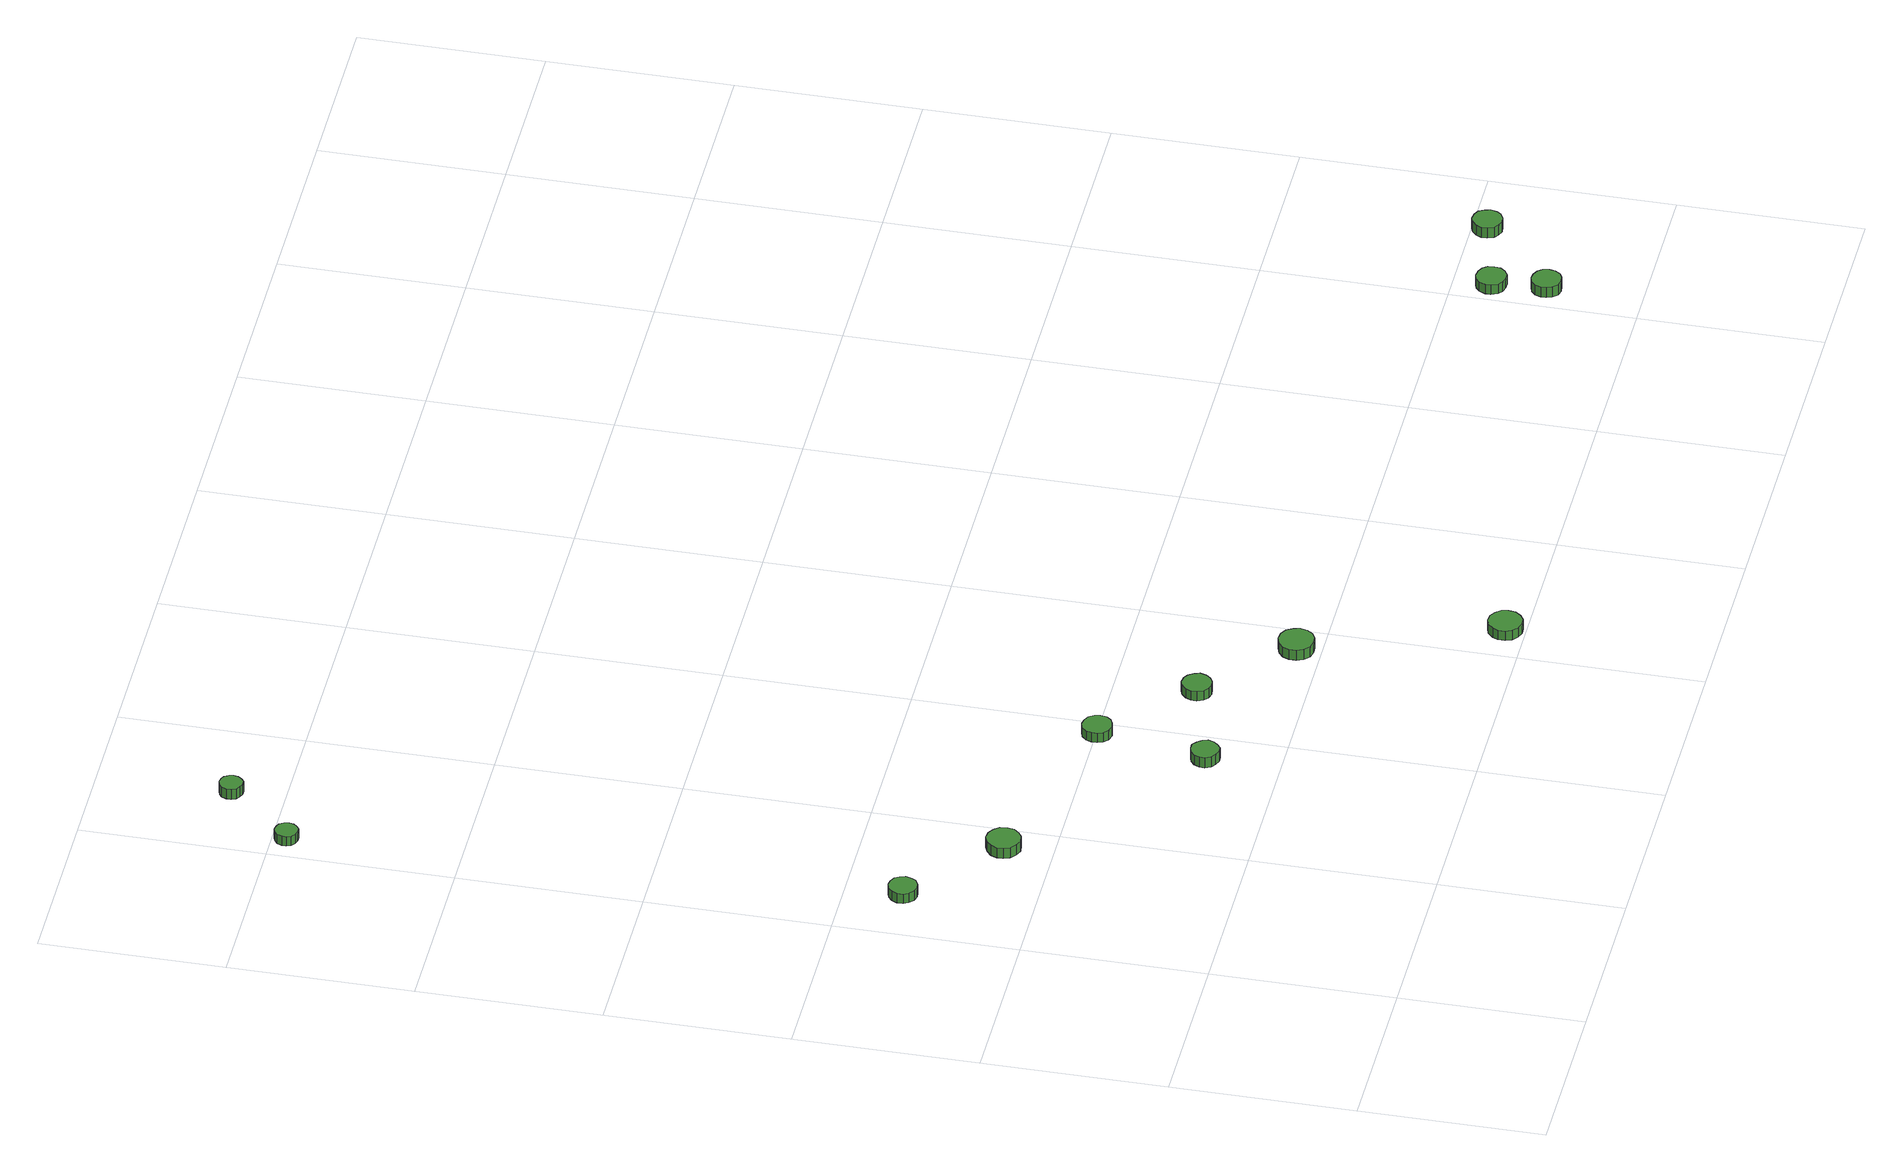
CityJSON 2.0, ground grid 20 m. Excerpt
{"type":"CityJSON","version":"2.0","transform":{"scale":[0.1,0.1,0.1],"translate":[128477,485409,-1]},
"CityObjects":{
"tree1":{"type":"SolitaryVegetationObject","attributes":{"function":"something"},"geometry":[{"type":"MultiSurface","lod":"1","boundaries":[[[0,1,2,3,4,5,6,7,8,9,10,11,12,13,14]],[[15,16,17,18,19,20,21,22,23,24,25,26,27,28,29]],[[0,29,28,1]],[[1,28,27,2]],[[2,27,26,3]],[[3,26,25,4]],[[4,25,24,5]],[[5,24,23,6]],[[6,23,22,7]],[[7,22,21,8]],[[8,21,20,9]],[[9,20,19,10]],[[10,19,18,11]],[[11,18,17,12]],[[12,17,16,13]],[[13,16,15,14]],[[14,15,29,0]]]}]},
"tree2":{"type":"SolitaryVegetationObject","attributes":{"function":"something"},"geometry":[{"type":"MultiSurface","lod":"1","boundaries":[[[30,31,32,33,34,35,36,37,38,39,40,41,42,43,44]],[[45,46,47,48,49,50,51,52,53,54,55,56,57,58,59]],[[30,59,58,31]],[[31,58,57,32]],[[32,57,56,33]],[[33,56,55,34]],[[34,55,54,35]],[[35,54,53,36]],[[36,53,52,37]],[[37,52,51,38]],[[38,51,50,39]],[[39,50,49,40]],[[40,49,48,41]],[[41,48,47,42]],[[42,47,46,43]],[[43,46,45,44]],[[44,45,59,30]]]}]},
"tree3":{"type":"SolitaryVegetationObject","attributes":{"function":"something"},"geometry":[{"type":"MultiSurface","lod":"1","boundaries":[[[60,61,62,63,64,65,66,67,68,69,70,71,72,73,74]],[[75,76,77,78,79,80,81,82,83,84,85,86,87,88,89]],[[60,89,88,61]],[[61,88,87,62]],[[62,87,86,63]],[[63,86,85,64]],[[64,85,84,65]],[[65,84,83,66]],[[66,83,82,67]],[[67,82,81,68]],[[68,81,80,69]],[[69,80,79,70]],[[70,79,78,71]],[[71,78,77,72]],[[72,77,76,73]],[[73,76,75,74]],[[74,75,89,60]]]}]},
"tree4":{"type":"SolitaryVegetationObject","attributes":{"function":"something"},"geometry":[{"type":"MultiSurface","lod":"1","boundaries":[[[90,91,92,93,94,95,96,97,98,99,100,101,102,103,104]],[[105,106,107,108,109,110,111,112,113,114,115,116,117,118,119]],[[90,119,118,91]],[[91,118,117,92]],[[92,117,116,93]],[[93,116,115,94]],[[94,115,114,95]],[[95,114,113,96]],[[96,113,112,97]],[[97,112,111,98]],[[98,111,110,99]],[[99,110,109,100]],[[100,109,108,101]],[[101,108,107,102]],[[102,107,106,103]],[[103,106,105,104]],[[104,105,119,90]]]}]},
"tree5":{"type":"SolitaryVegetationObject","attributes":{"function":"something"},"geometry":[{"type":"MultiSurface","lod":"1","boundaries":[[[120,121,122,123,124,125,126,127,128,129,130,131,132,133,134]],[[135,136,137,138,139,140,141,142,143,144,145,146,147,148,149]],[[120,149,148,121]],[[121,148,147,122]],[[122,147,146,123]],[[123,146,145,124]],[[124,145,144,125]],[[125,144,143,126]],[[126,143,142,127]],[[127,142,141,128]],[[128,141,140,129]],[[129,140,139,130]],[[130,139,138,131]],[[131,138,137,132]],[[132,137,136,133]],[[133,136,135,134]],[[134,135,149,120]]]}]},
"tree6":{"type":"SolitaryVegetationObject","attributes":{"function":"something"},"geometry":[{"type":"MultiSurface","lod":"1","boundaries":[[[150,151,152,153,154,155,156,157,158,159,160,161,162,163,164]],[[165,166,167,168,169,170,171,172,173,174,175,176,177,178,179]],[[150,179,178,151]],[[151,178,177,152]],[[152,177,176,153]],[[153,176,175,154]],[[154,175,174,155]],[[155,174,173,156]],[[156,173,172,157]],[[157,172,171,158]],[[158,171,170,159]],[[159,170,169,160]],[[160,169,168,161]],[[161,168,167,162]],[[162,167,166,163]],[[163,166,165,164]],[[164,165,179,150]]]}]},
"tree7":{"type":"SolitaryVegetationObject","attributes":{"function":"something"},"geometry":[{"type":"MultiSurface","lod":"1","boundaries":[[[180,181,182,183,184,185,186,187,188,189,190,191,192,193,194]],[[195,196,197,198,199,200,201,202,203,204,205,206,207,208,209]],[[180,209,208,181]],[[181,208,207,182]],[[182,207,206,183]],[[183,206,205,184]],[[184,205,204,185]],[[185,204,203,186]],[[186,203,202,187]],[[187,202,201,188]],[[188,201,200,189]],[[189,200,199,190]],[[190,199,198,191]],[[191,198,197,192]],[[192,197,196,193]],[[193,196,195,194]],[[194,195,209,180]]]}]},
"tree8":{"type":"SolitaryVegetationObject","attributes":{"function":"something"},"geometry":[{"type":"MultiSurface","lod":"1","boundaries":[[[210,211,212,213,214,215,216,217,218,219,220,221,222,223,224]],[[225,226,227,228,229,230,231,232,233,234,235,236,237,238,239]],[[210,239,238,211]],[[211,238,237,212]],[[212,237,236,213]],[[213,236,235,214]],[[214,235,234,215]],[[215,234,233,216]],[[216,233,232,217]],[[217,232,231,218]],[[218,231,230,219]],[[219,230,229,220]],[[220,229,228,221]],[[221,228,227,222]],[[222,227,226,223]],[[223,226,225,224]],[[224,225,239,210]]]}]},
"tree9":{"type":"SolitaryVegetationObject","attributes":{"function":"something"},"geometry":[{"type":"MultiSurface","lod":"1","boundaries":[[[240,241,242,243,244,245,246,247,248,249,250,251,252,253,254]],[[255,256,257,258,259,260,261,262,263,264,265,266,267,268,269]],[[240,269,268,241]],[[241,268,267,242]],[[242,267,266,243]],[[243,266,265,244]],[[244,265,264,245]],[[245,264,263,246]],[[246,263,262,247]],[[247,262,261,248]],[[248,261,260,249]],[[249,260,259,250]],[[250,259,258,251]],[[251,258,257,252]],[[252,257,256,253]],[[253,256,255,254]],[[254,255,269,240]]]}]},
"tree10":{"type":"SolitaryVegetationObject","attributes":{"function":"something"},"geometry":[{"type":"MultiSurface","lod":"1","boundaries":[[[270,271,272,273,274,275,276,277,278,279,280,281,282,283,284]],[[285,286,287,288,289,290,291,292,293,294,295,296,297,298,299]],[[270,299,298,271]],[[271,298,297,272]],[[272,297,296,273]],[[273,296,295,274]],[[274,295,294,275]],[[275,294,293,276]],[[276,293,292,277]],[[277,292,291,278]],[[278,291,290,279]],[[279,290,289,280]],[[280,289,288,281]],[[281,288,287,282]],[[282,287,286,283]],[[283,286,285,284]],[[284,285,299,270]]]}]},
"tree11":{"type":"SolitaryVegetationObject","attributes":{"function":"something"},"geometry":[{"type":"MultiSurface","lod":"1","boundaries":[[[300,301,302,303,304,305,306,307,308,309,310,311,312,313,314]],[[315,316,317,318,319,320,321,322,323,324,325,326,327,328,329]],[[300,329,328,301]],[[301,328,327,302]],[[302,327,326,303]],[[303,326,325,304]],[[304,325,324,305]],[[305,324,323,306]],[[306,323,322,307]],[[307,322,321,308]],[[308,321,320,309]],[[309,320,319,310]],[[310,319,318,311]],[[311,318,317,312]],[[312,317,316,313]],[[313,316,315,314]],[[314,315,329,300]]]}]},
"tree12":{"type":"SolitaryVegetationObject","attributes":{"function":"something"},"geometry":[{"type":"MultiSurface","lod":"1","boundaries":[[[330,331,332,333,334,335,336,337,338,339,340,341,342,343,344]],[[345,346,347,348,349,350,351,352,353,354,355,356,357,358,359]],[[330,359,358,331]],[[331,358,357,332]],[[332,357,356,333]],[[333,356,355,334]],[[334,355,354,335]],[[335,354,353,336]],[[336,353,352,337]],[[337,352,351,338]],[[338,351,350,339]],[[339,350,349,340]],[[340,349,348,341]],[[341,348,347,342]],[[342,347,346,343]],[[343,346,345,344]],[[344,345,359,330]]]}]}
},
"vertices":[
[68,536,34],[66,542,34],[63,547,34],[57,550,34],[51,551,34],[45,549,34],[40,545,34],[37,539,34],[37,532,34],[40,527,34],[45,522,34],[51,520,34],[57,521,34],[63,524,34],[66,529,34],[66,529,22],[63,524,22],[57,521,22],[51,520,22],[45,522,22],[40,527,22],[37,532,22],[37,539,22],[40,545,22],[45,549,22],[51,551,22],[57,550,22],[63,547,22],[66,542,22],[68,536,22],
[168,449,37],[167,457,37],[162,463,37],[156,467,37],[148,468,37],[141,465,37],[135,460,37],[132,453,37],[132,446,37],[135,439,37],[141,434,37],[148,431,37],[156,432,37],[162,436,37],[167,442,37],[167,442,24],[162,436,24],[156,432,24],[148,431,24],[141,434,24],[135,439,24],[132,446,24],[132,453,24],[135,460,24],[141,465,24],[148,468,24],[156,467,24],[162,463,24],[167,457,24],[168,449,24],
[31,1182,30],[30,1187,30],[27,1192,30],[23,1194,30],[18,1195,30],[13,1193,30],[9,1190,30],[7,1185,30],[7,1180,30],[9,1175,30],[13,1172,30],[18,1170,30],[23,1170,30],[27,1173,30],[30,1177,30],[30,1177,18],[27,1173,18],[23,1170,18],[18,1170,18],[13,1172,18],[9,1175,18],[7,1180,18],[7,1185,18],[9,1190,18],[13,1193,18],[18,1195,18],[23,1194,18],[27,1192,18],[30,1187,18],[31,1182,18],
[361,277,36],[359,283,36],[355,288,36],[350,292,36],[344,292,36],[338,290,36],[333,286,36],[330,280,36],[330,274,36],[333,268,36],[338,264,36],[344,262,36],[350,262,36],[355,266,36],[359,271,36],[359,271,23],[355,266,23],[350,262,23],[344,262,23],[338,264,23],[333,268,23],[330,274,23],[330,280,23],[333,286,23],[338,290,23],[344,292,23],[350,292,23],[355,288,23],[359,283,23],[361,277,23],
[94,1254,34],[93,1259,34],[90,1264,34],[86,1266,34],[81,1267,34],[76,1265,34],[72,1262,34],[70,1257,34],[70,1252,34],[72,1247,34],[76,1244,34],[81,1242,34],[86,1242,34],[90,1245,34],[93,1249,34],[93,1249,21],[90,1245,21],[86,1242,21],[81,1242,21],[76,1244,21],[72,1247,21],[70,1252,21],[70,1257,21],[72,1262,21],[76,1265,21],[81,1267,21],[86,1266,21],[90,1264,21],[93,1259,21],[94,1254,21],
[378,395,37],[377,401,37],[373,407,37],[367,410,37],[361,411,37],[354,409,37],[349,404,37],[347,398,37],[347,392,37],[349,386,37],[354,381,37],[361,379,37],[367,380,37],[373,383,37],[377,388,37],[377,388,25],[373,383,25],[367,380,25],[361,379,25],[354,381,25],[349,386,25],[347,392,25],[347,398,25],[349,404,25],[354,409,25],[361,411,25],[367,410,25],[373,407,25],[377,401,25],[378,395,25],
[476,310,33],[474,316,33],[470,322,33],[465,325,33],[458,326,33],[452,324,33],[447,319,33],[444,313,33],[444,307,33],[447,300,33],[452,296,33],[458,294,33],[465,295,33],[470,298,33],[474,303,33],[474,303,21],[470,298,21],[465,295,21],[458,294,21],[452,296,21],[447,300,21],[444,307,21],[444,313,21],[447,319,21],[452,324,21],[458,326,21],[465,325,21],[470,322,21],[474,316,21],[476,310,21],
[576,225,31],[574,232,31],[570,239,31],[563,243,31],[555,244,31],[547,241,31],[541,236,31],[538,229,31],[538,221,31],[541,214,31],[547,208,31],[555,206,31],[563,207,31],[570,211,31],[574,217,31],[574,217,18],[570,211,18],[563,207,18],[555,206,18],[547,208,18],[541,214,18],[538,221,18],[538,229,18],[541,236,18],[547,241,18],[555,244,18],[563,243,18],[570,239,18],[574,232,18],[576,225,18],
[656,21,27],[655,28,27],[650,34,27],[644,38,27],[636,39,27],[629,37,27],[623,31,27],[620,25,27],[620,17,27],[623,10,27],[629,5,27],[636,2,27],[644,3,27],[650,7,27],[655,13,27],[655,13,15],[650,7,15],[644,3,15],[636,2,15],[629,5,15],[623,10,15],[620,17,15],[620,25,15],[623,31,15],[629,37,15],[636,39,15],[644,38,15],[650,34,15],[655,28,15],[656,21,15],
[1245,102,24],[1244,109,24],[1240,114,24],[1234,117,24],[1228,118,24],[1221,116,24],[1216,111,24],[1214,105,24],[1214,99,24],[1216,93,24],[1221,88,24],[1228,86,24],[1234,87,24],[1240,90,24],[1244,96,24],[1244,96,11],[1240,90,11],[1234,87,11],[1228,86,11],[1221,88,11],[1216,93,11],[1214,99,11],[1214,105,11],[1216,111,11],[1221,116,11],[1228,118,11],[1234,117,11],[1240,114,11],[1244,109,11],[1245,102,11],
[1242,160,21],[1241,167,21],[1237,172,21],[1231,175,21],[1224,176,21],[1218,174,21],[1213,170,21],[1210,163,21],[1210,157,21],[1213,150,21],[1218,146,21],[1224,144,21],[1231,144,21],[1237,148,21],[1241,153,21],[1241,153,9],[1237,148,9],[1231,144,9],[1224,144,9],[1218,146,9],[1213,150,9],[1210,157,9],[1210,163,9],[1213,170,9],[1218,174,9],[1224,176,9],[1231,175,9],[1237,172,9],[1241,167,9],[1242,160,9],
[1331,183,26],[1329,189,26],[1326,195,26],[1320,198,26],[1313,199,26],[1307,197,26],[1302,192,26],[1299,186,26],[1299,180,26],[1302,173,26],[1307,169,26],[1313,167,26],[1320,168,26],[1326,171,26],[1329,176,26],[1329,176,13],[1326,171,13],[1320,168,13],[1313,167,13],[1307,169,13],[1302,173,13],[1299,180,13],[1299,186,13],[1302,192,13],[1307,197,13],[1313,199,13],[1320,198,13],[1326,195,13],[1329,189,13],[1331,183,13]
]}
